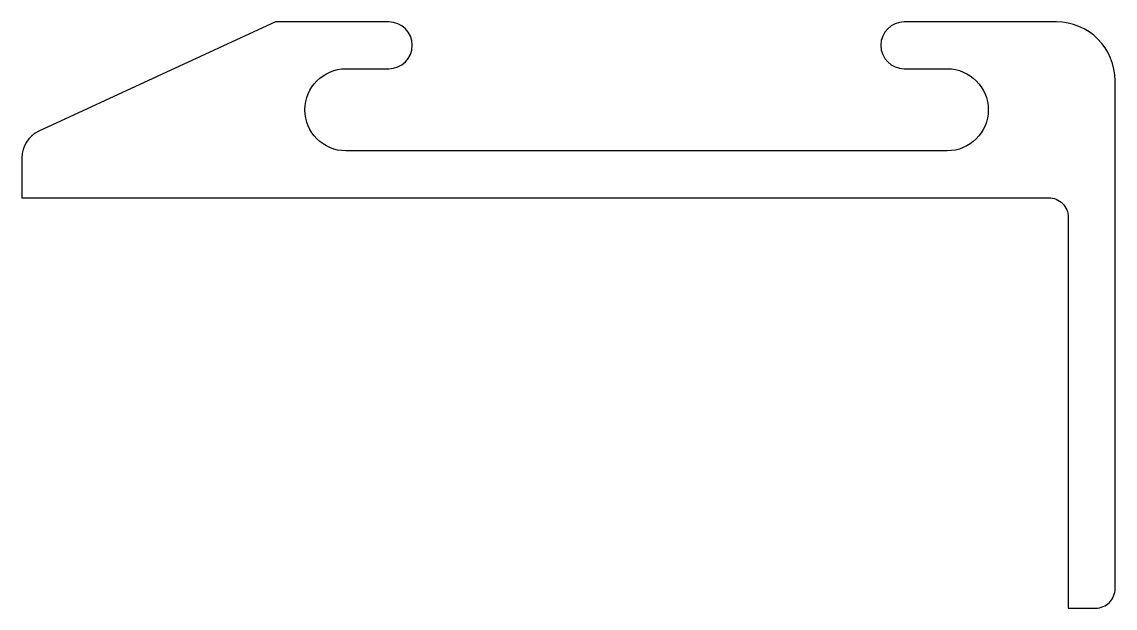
# Model space of a CAD drawing. Extents: x 249.6 to 277.6, y 257.6 to 272.6.
import ezdxf

# ---------------------------------------------------------------- set-up
doc = ezdxf.new("R2010")
doc.units = 0
doc.layers.add('ANA', color=220, linetype='CONTINUOUS')

msp = doc.modelspace()

# ---------------------------------------------------------------- linework, layer by layer
at = {"layer": 'ANA'}
msp.add_lwpolyline([(276.363, 257.556), (277.063, 257.556, 0.414214), (277.563, 258.056), (277.563, 271.056, 0.414214), (276.063, 272.556), (272.163, 272.556, 1), (272.163, 271.356), (273.263, 271.356, -1), (273.263, 269.256), (257.863, 269.256, -1), (257.863, 271.356), (258.963, 271.356, 1), (258.963, 272.556), (256.063, 272.556), (249.999, 269.757, 0.292538), (249.563, 269.076), (249.563, 268.056), (275.863, 268.056, -0.414214), (276.363, 267.556)], format="xyb", close=True, dxfattribs=at)

doc.saveas('drawing.dxf')
